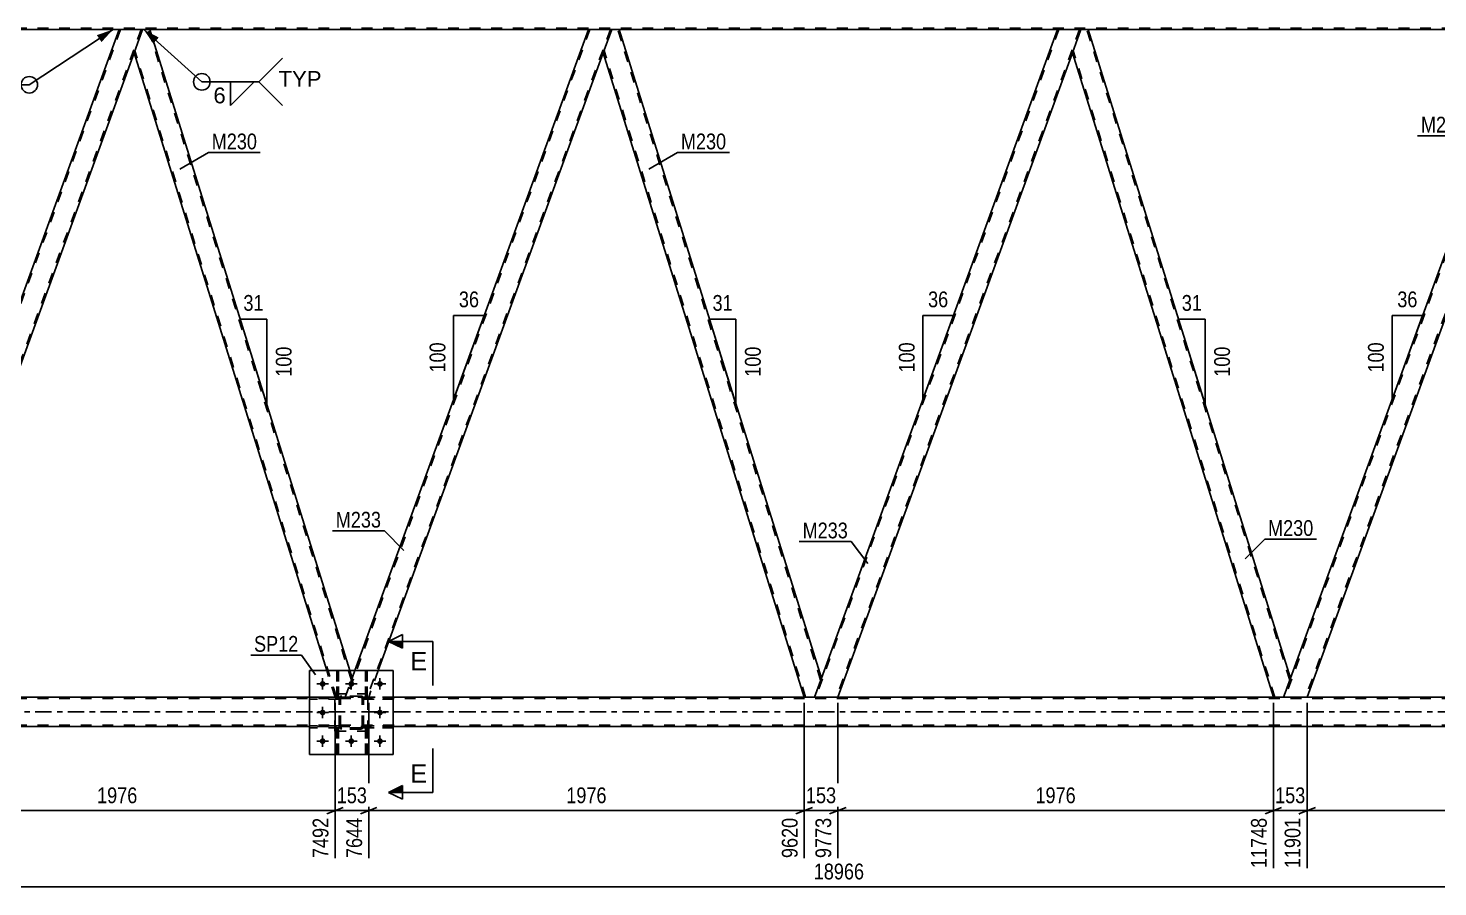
# Model space of a CAD drawing. Header units: millimetres. Extents: x 0 to 841, y 0 to 594.
# Drawn here: x 277 to 532.8, y 262 to 417.9 of the extents above; entities that cross this region are included whole.
import ezdxf

# ---------------------------------------------------------------- set-up
doc = ezdxf.new("R2010")
doc.units = ezdxf.units.MM
doc.linetypes.add('DXK_LINE_DOT2', pattern=[3.9198, 1.9599, -1.9599])
doc.linetypes.add('DXK_LINE_DOT3', pattern=[5.9187, 2.979, -0.9799, 0.9799, -0.9799])
doc.styles.add('Arial', font='arial.ttf', dxfattribs={"height": 0.2})
doc.styles.add('Arial Narrow', font='ARIALN.TTF', dxfattribs={"height": 0.2})

# ---------------------------------------------------------------- blocks, each defined once
blk = doc.blocks.new('Part-404166541-4812 - 4744')
at = {"color": 7, "linetype": 'DXK_LINE_DOT2'}
for p, q in [((338.21, 301.23), (338.21, 296.38)), ((338.53, 301.23), (338.21, 301.23)), ((338.53, 296.38), (338.53, 301.23)), ((338.21, 296.98), (338.53, 296.98)), ((338.21, 296.38), (338.53, 296.38))]:
    blk.add_line(p, q, dxfattribs=at)
blk = doc.blocks.new('Part-404166541-4815 - 4744')
at = {"color": 7, "linetype": 'DXK_LINE_DOT2'}
for p, q in [((333.33, 290.86), (333.01, 290.86)), ((333.01, 290.86), (333.01, 286.03)), ((333.01, 290.26), (333.33, 290.26)), ((333.33, 286.03), (333.33, 290.86)), ((333.01, 286.03), (333.33, 286.03))]:
    blk.add_line(p, q, dxfattribs=at)
blk = doc.blocks.new('Part-404166541-4766 - 4744')
at = {"color": 7, "linetype": 'DXK_LINE_DOT2'}
for p, q in [((731.47, 417.86), (90.68, 417.86)), ((299.11, 417.62), (293.54, 417.62)), ((384.25, 417.62), (378.67, 417.62)), ((469.38, 417.62), (463.81, 417.62))]:
    blk.add_line(p, q, dxfattribs=at)
at = {"color": 2, "linetype": 'Continuous'}
for p, q in [((293.54, 417.62), (214, 417.62)), ((378.67, 417.62), (299.11, 417.62)), ((463.81, 417.62), (384.25, 417.62)), ((548.94, 417.62), (469.38, 417.62))]:
    blk.add_line(p, q, dxfattribs=at)
blk = doc.blocks.new('Part-404166541-4838 - 4744')
at = {"color": 7, "linetype": 'DXK_LINE_DOT2'}
for p, q in [((338.53, 290.86), (338.21, 290.86)), ((338.21, 290.86), (338.21, 286.03)), ((338.21, 290.26), (338.53, 290.26)), ((338.53, 286.03), (338.53, 290.86)), ((338.21, 286.03), (338.53, 286.03))]:
    blk.add_line(p, q, dxfattribs=at)
blk = doc.blocks.new('Part-404166541-4841 - 4744')
at = {"color": 7, "linetype": 'DXK_LINE_DOT2'}
for p, q in [((343.26, 296.39), (337.86, 296.39)), ((337.86, 296.39), (337.86, 296.07)), ((337.86, 296.07), (343.26, 296.07)), ((338.46, 296.07), (338.46, 296.39)), ((343.26, 296.07), (343.26, 296.39))]:
    blk.add_line(p, q, dxfattribs=at)
blk = doc.blocks.new('Part-404166541-4898 - 4744')
at = {"color": 7, "linetype": 'DXK_LINE_DOT2'}
for p, q in [((731.47, 296.16), (71.15, 296.16)), ((598.67, 296.4), (328.06, 296.4)), ((343.26, 296.4), (328.06, 296.4)), ((731.47, 291.36), (71.15, 291.36)), ((343.26, 291.12), (328.06, 291.12))]:
    blk.add_line(p, q, dxfattribs=at)
at = {"color": 2, "linetype": 'Continuous'}
for p, q in [((328.06, 296.4), (172.99, 296.4)), ((583.47, 296.4), (343.26, 296.4)), ((328.06, 291.12), (172.99, 291.12)), ((583.47, 291.12), (343.26, 291.12))]:
    blk.add_line(p, q, dxfattribs=at)
at = {"color": 7, "linetype": 'DXK_LINE_DOT3'}
blk.add_line((71.15, 293.76), (731.47, 293.76), dxfattribs=at)
blk = doc.blocks.new('Part-404166541-4908 - 4744')
at = {"color": 2, "linetype": 'Continuous'}
for p, q in [((468.06, 417.62), (466.52, 413.37)), ((469.38, 417.62), (468.06, 417.62)), ((506.08, 299.87), (469.38, 417.62)), ((466.52, 413.37), (502.97, 296.4)), ((506.08, 299.87), (505.81, 299.13)), ((505.81, 299.13), (504.82, 296.4))]:
    blk.add_line(p, q, dxfattribs=at)
at = {"color": 7, "linetype": 'DXK_LINE_DOT2'}
for p, q in [((505.95, 299.5), (469.13, 417.62)), ((503.23, 296.4), (466.65, 413.74)), ((506.06, 299.82), (505.81, 299.13)), ((504.82, 296.4), (502.97, 296.4))]:
    blk.add_line(p, q, dxfattribs=at)
blk = doc.blocks.new('Part-404166541-4844 - 4744')
at = {"color": 7, "linetype": 'DXK_LINE_DOT2'}
for p, q in [((343.26, 291.19), (337.86, 291.19)), ((337.86, 291.19), (337.86, 290.87)), ((337.86, 290.87), (343.26, 290.87)), ((338.46, 290.87), (338.46, 291.19)), ((343.26, 290.87), (343.26, 291.19))]:
    blk.add_line(p, q, dxfattribs=at)
blk = doc.blocks.new('Part-404166541-4847 - 4744')
at = {"color": 7, "linetype": 'DXK_LINE_DOT2'}
for p, q in [((333.46, 296.39), (328.06, 296.39)), ((328.06, 296.39), (328.06, 296.07)), ((333.46, 296.07), (328.06, 296.07)), ((332.86, 296.07), (332.86, 296.39)), ((333.46, 296.07), (333.46, 296.39))]:
    blk.add_line(p, q, dxfattribs=at)
blk = doc.blocks.new('Part-404166541-4848 - 4744')
at = {"color": 7, "linetype": 'DXK_LINE_DOT2'}
for p, q in [((333.46, 291.19), (328.06, 291.19)), ((328.06, 291.19), (328.06, 290.87)), ((333.46, 290.87), (328.06, 290.87)), ((332.86, 290.87), (332.86, 291.19)), ((333.46, 290.87), (333.46, 291.19))]:
    blk.add_line(p, q, dxfattribs=at)
blk = doc.blocks.new('Part-404166541-4851 - 4744')
at = {"color": 7, "linetype": 'DXK_LINE_DOT2'}
for p, q in [((333.01, 296.38), (333.01, 301.23)), ((333.01, 301.23), (333.33, 301.23)), ((333.33, 301.23), (333.33, 296.38)), ((333.01, 296.98), (333.33, 296.98)), ((333.33, 296.38), (333.01, 296.38))]:
    blk.add_line(p, q, dxfattribs=at)
blk = doc.blocks.new('Part-404166541-4790 - 4744')
at = {"color": 7, "linetype": 'DXK_LINE_DOT2'}
for p, q in [((337.86, 296.07), (337.86, 296.39)), ((337.86, 296.39), (343.26, 296.39)), ((343.26, 296.07), (337.86, 296.07)), ((338.46, 296.07), (338.46, 296.39)), ((343.26, 296.39), (343.26, 296.07))]:
    blk.add_line(p, q, dxfattribs=at)
blk = doc.blocks.new('Part-404166541-4793 - 4744')
at = {"color": 7, "linetype": 'DXK_LINE_DOT2'}
for p, q in [((338.21, 296.38), (338.21, 301.23)), ((338.21, 301.23), (338.53, 301.23)), ((338.53, 301.23), (338.53, 296.38)), ((338.21, 296.98), (338.53, 296.98)), ((338.53, 296.38), (338.21, 296.38))]:
    blk.add_line(p, q, dxfattribs=at)
blk = doc.blocks.new('Part-404166541-4800 - 4744')
at = {"color": 7, "linetype": 'DXK_LINE_DOT2'}
for p, q in [((337.86, 290.87), (337.86, 291.19)), ((337.86, 291.19), (343.26, 291.19)), ((343.26, 290.87), (337.86, 290.87)), ((338.46, 290.87), (338.46, 291.19)), ((343.26, 291.19), (343.26, 290.87))]:
    blk.add_line(p, q, dxfattribs=at)
blk = doc.blocks.new('Part-404166541-4803 - 4744')
at = {"color": 7, "linetype": 'DXK_LINE_DOT2'}
for p, q in [((333.46, 296.39), (328.06, 296.39)), ((328.06, 296.07), (328.06, 296.39)), ((333.46, 296.07), (328.06, 296.07)), ((332.86, 296.07), (332.86, 296.39)), ((333.46, 296.39), (333.46, 296.07))]:
    blk.add_line(p, q, dxfattribs=at)
blk = doc.blocks.new('Part-404166541-4806 - 4744')
at = {"color": 7, "linetype": 'DXK_LINE_DOT2'}
for p, q in [((333.46, 291.19), (328.06, 291.19)), ((328.06, 290.87), (328.06, 291.19)), ((333.46, 290.87), (328.06, 290.87)), ((332.86, 290.87), (332.86, 291.19)), ((333.46, 291.19), (333.46, 290.87))]:
    blk.add_line(p, q, dxfattribs=at)
blk = doc.blocks.new('Part-404166541-4809 - 4744')
at = {"color": 7, "linetype": 'DXK_LINE_DOT2'}
for p, q in [((333.01, 301.23), (333.01, 296.38)), ((333.33, 301.23), (333.01, 301.23)), ((333.33, 296.38), (333.33, 301.23)), ((333.01, 296.98), (333.33, 296.98)), ((333.01, 296.38), (333.33, 296.38))]:
    blk.add_line(p, q, dxfattribs=at)
blk = doc.blocks.new('Bolt-404166541-4852 - 4744')
at = {"linetype": 'Continuous'}
for points in [[(330.98, 298.83, -1), (329.94, 298.83, -1)], [(336.18, 298.83, -1), (335.14, 298.83, -1)], [(341.38, 298.83, -1), (340.34, 298.83, -1)], [(330.98, 293.63, -1), (329.94, 293.63, -1)], [(341.38, 293.63, -1), (340.34, 293.63, -1)], [(330.98, 288.43, -1), (329.94, 288.43, -1)], [(336.18, 288.43, -1), (335.14, 288.43, -1)], [(341.38, 288.43, -1), (340.34, 288.43, -1)]]:
    blk.add_hatch(color=1, dxfattribs=at).paths.add_polyline_path(points)
at = {"color": 1, "linetype": 'Continuous'}
for p, q in [((330.46, 299.87), (330.46, 297.79)), ((335.66, 299.87), (335.66, 297.79)), ((340.86, 299.87), (340.86, 297.79)), ((331.5, 298.83), (329.42, 298.83)), ((336.7, 298.83), (334.62, 298.83)), ((341.9, 298.83), (339.82, 298.83)), ((330.46, 294.67), (330.46, 292.59)), ((340.86, 294.67), (340.86, 292.59)), ((331.5, 293.63), (329.42, 293.63)), ((341.9, 293.63), (339.82, 293.63)), ((330.46, 289.47), (330.46, 287.39)), ((335.66, 289.47), (335.66, 287.39)), ((340.86, 289.47), (340.86, 287.39)), ((331.5, 288.43), (329.42, 288.43)), ((336.7, 288.43), (334.62, 288.43)), ((341.9, 288.43), (339.82, 288.43))]:
    blk.add_line(p, q, dxfattribs=at)
blk = doc.blocks.new('Part-404166541-4974 - 4744')
at = {"color": 7, "linetype": 'DXK_LINE_DOT2'}
for p, q in [((338.21, 286.03), (338.21, 290.86)), ((338.21, 290.86), (338.53, 290.86)), ((338.21, 290.26), (338.53, 290.26)), ((338.53, 290.86), (338.53, 286.03)), ((338.53, 286.03), (338.21, 286.03))]:
    blk.add_line(p, q, dxfattribs=at)
blk = doc.blocks.new('Bolt-404166541-4853 - 4744')
at = {"color": 1, "linetype": 'Continuous'}
for p, q in [((330.46, 299.87), (330.46, 299.17)), ((335.66, 299.87), (335.66, 299.17)), ((340.86, 299.87), (340.86, 299.17)), ((329.42, 298.83), (330.11, 298.83)), ((330.46, 297.79), (330.46, 298.48)), ((331.5, 298.83), (330.8, 298.83)), ((334.62, 298.83), (335.31, 298.83)), ((335.66, 297.79), (335.66, 298.48)), ((336.7, 298.83), (336, 298.83)), ((339.82, 298.83), (340.51, 298.83)), ((340.86, 297.79), (340.86, 298.48)), ((341.9, 298.83), (341.2, 298.83)), ((330.46, 294.67), (330.46, 293.97)), ((340.86, 294.67), (340.86, 293.97)), ((329.42, 293.63), (330.11, 293.63)), ((330.46, 292.59), (330.46, 293.28)), ((331.5, 293.63), (330.8, 293.63)), ((339.82, 293.63), (340.51, 293.63)), ((340.86, 292.59), (340.86, 293.28)), ((341.9, 293.63), (341.2, 293.63)), ((330.46, 289.47), (330.46, 288.77)), ((335.66, 289.47), (335.66, 288.77)), ((340.86, 289.47), (340.86, 288.77)), ((329.42, 288.43), (330.11, 288.43)), ((330.46, 287.39), (330.46, 288.08)), ((331.5, 288.43), (330.8, 288.43)), ((334.62, 288.43), (335.31, 288.43)), ((335.66, 287.39), (335.66, 288.08)), ((336.7, 288.43), (336, 288.43)), ((339.82, 288.43), (340.51, 288.43)), ((340.86, 287.39), (340.86, 288.08)), ((341.9, 288.43), (341.2, 288.43))]:
    blk.add_line(p, q, dxfattribs=at)
blk = doc.blocks.new('Part-404166541-4903 - 4744')
at = {"color": 7, "linetype": 'DXK_LINE_DOT2'}
for p, q in [((464.06, 417.62), (419.94, 296.4)), ((467.81, 417.62), (423.69, 296.4)), ((468.06, 417.62), (466.52, 413.37)), ((420.95, 299.87), (419.69, 296.4)), ((423.94, 296.4), (419.69, 296.4))]:
    blk.add_line(p, q, dxfattribs=at)
at = {"color": 2, "linetype": 'Continuous'}
for p, q in [((463.81, 417.62), (420.95, 299.87)), ((463.81, 417.62), (468.06, 417.62)), ((466.52, 413.37), (423.94, 296.4))]:
    blk.add_line(p, q, dxfattribs=at)
blk = doc.blocks.new('Part-404166541-4920 - 4744')
at = {"color": 2, "linetype": 'Continuous'}
for p, q in [((343.26, 301.23), (328.06, 301.23)), ((328.06, 301.23), (328.06, 286.03)), ((343.26, 301.23), (343.26, 286.03)), ((343.26, 286.03), (328.06, 286.03))]:
    blk.add_line(p, q, dxfattribs=at)
blk = doc.blocks.new('Part-404166541-4921 - 4744')
at = {"color": 7, "linetype": 'DXK_LINE_DOT2'}
for p, q in [((328.06, 301.23), (343.26, 301.23)), ((328.06, 301.23), (328.06, 286.03)), ((343.26, 301.23), (343.26, 286.03)), ((328.06, 286.03), (343.26, 286.03))]:
    blk.add_line(p, q, dxfattribs=at)
blk = doc.blocks.new('Part-404166541-4922 - 4744')
at = {"color": 7, "linetype": 'DXK_LINE_DOT2'}
for p, q in [((333.46, 296.15), (333.49, 296.33)), ((333.49, 296.33), (333.46, 296.15)), ((333.46, 291.11), (333.46, 296.15)), ((333.7, 296.15), (333.71, 296.24)), ((333.7, 291.11), (333.7, 296.15)), ((333.71, 296.24), (333.77, 296.32)), ((333.75, 296.59), (333.94, 296.63)), ((333.94, 296.63), (333.75, 296.59)), ((333.77, 296.32), (333.84, 296.37)), ((333.84, 296.37), (333.94, 296.39)), ((337.38, 296.63), (333.94, 296.63)), ((333.94, 296.39), (337.38, 296.39)), ((337.38, 296.63), (337.56, 296.59)), ((337.56, 296.59), (337.38, 296.63)), ((337.38, 296.39), (337.47, 296.37)), ((337.47, 296.37), (337.55, 296.32)), ((337.55, 296.32), (337.6, 296.24)), ((337.6, 296.24), (337.62, 296.15)), ((337.62, 291.11), (337.62, 296.15)), ((337.82, 296.33), (337.86, 296.15)), ((337.86, 296.15), (337.82, 296.33)), ((337.86, 291.11), (337.86, 296.15)), ((333.49, 290.92), (333.46, 291.11)), ((333.46, 291.11), (333.49, 290.92)), ((333.71, 291.01), (333.7, 291.11)), ((333.77, 290.94), (333.71, 291.01)), ((333.94, 290.63), (333.75, 290.66)), ((333.75, 290.66), (333.94, 290.63)), ((333.84, 290.88), (333.77, 290.94)), ((333.94, 290.87), (333.84, 290.88)), ((337.38, 290.87), (333.94, 290.87)), ((337.38, 290.63), (333.94, 290.63)), ((337.47, 290.88), (337.38, 290.87)), ((337.56, 290.66), (337.38, 290.63)), ((337.38, 290.63), (337.56, 290.66)), ((337.55, 290.94), (337.47, 290.88)), ((337.6, 291.01), (337.55, 290.94)), ((337.62, 291.11), (337.6, 291.01)), ((337.86, 291.11), (337.82, 290.92)), ((337.82, 290.92), (337.86, 291.11))]:
    blk.add_line(p, q, dxfattribs=at)
at = {"color": 7, "linetype": 'DXK_LINE_DOT3'}
blk.add_line((335.66, 293.63), (335.66, 293.63), dxfattribs=at)
at = {"color": 7, "linetype": 'DXK_LINE_DOT2'}
for centre, start, end in [((333.94, 296.15), 112.5, 157.5), ((333.94, 296.15), 112.5, 157.5), ((337.38, 296.15), 22.5, 67.5), ((337.38, 296.15), 22.5, 67.5), ((333.94, 291.11), 202.5, 247.5), ((333.94, 291.11), 202.5, 247.5), ((337.38, 291.11), 292.5, 337.5), ((337.38, 291.11), 292.5, 337.5)]:
    blk.add_arc(centre, 0.48, start, end, dxfattribs=at)
blk = doc.blocks.new('Part-404166541-4923 - 4744')
at = {"color": 7, "linetype": 'DXK_LINE_DOT2'}
for p, q in [((338.66, 297.03), (332.66, 297.03)), ((332.66, 290.23), (332.66, 297.03)), ((338.66, 290.23), (338.66, 297.03)), ((338.66, 290.23), (332.66, 290.23))]:
    blk.add_line(p, q, dxfattribs=at)
blk = doc.blocks.new('Part-404166541-4924 - 4744')
at = {"color": 7, "linetype": 'DXK_LINE_DOT2'}
for p, q in [((338.66, 297.03), (332.66, 297.03)), ((332.66, 290.23), (332.66, 297.03)), ((338.66, 290.23), (338.66, 297.03)), ((338.66, 290.23), (332.66, 290.23))]:
    blk.add_line(p, q, dxfattribs=at)
blk = doc.blocks.new('Part-404166541-4958 - 4744')
at = {"color": 7, "linetype": 'DXK_LINE_DOT2'}
for p, q in [((333.46, 296.15), (333.49, 296.33)), ((333.49, 296.33), (333.46, 296.15)), ((333.46, 291.11), (333.46, 296.15)), ((333.7, 296.15), (333.71, 296.24)), ((333.7, 291.11), (333.7, 296.15)), ((333.71, 296.24), (333.77, 296.32)), ((333.75, 296.59), (333.94, 296.63)), ((333.94, 296.63), (333.75, 296.59)), ((333.77, 296.32), (333.84, 296.37)), ((333.84, 296.37), (333.94, 296.39)), ((337.38, 296.63), (333.94, 296.63)), ((333.94, 296.39), (337.38, 296.39)), ((337.38, 296.63), (337.56, 296.59)), ((337.56, 296.59), (337.38, 296.63)), ((337.38, 296.39), (337.47, 296.37)), ((337.47, 296.37), (337.55, 296.32)), ((337.55, 296.32), (337.6, 296.24)), ((337.6, 296.24), (337.62, 296.15)), ((337.62, 291.11), (337.62, 296.15)), ((337.82, 296.33), (337.86, 296.15)), ((337.86, 296.15), (337.82, 296.33)), ((337.86, 291.11), (337.86, 296.15)), ((333.49, 290.92), (333.46, 291.11)), ((333.46, 291.11), (333.49, 290.92)), ((333.71, 291.01), (333.7, 291.11)), ((333.77, 290.94), (333.71, 291.01)), ((333.94, 290.63), (333.75, 290.66)), ((333.75, 290.66), (333.94, 290.63)), ((333.84, 290.88), (333.77, 290.94)), ((333.94, 290.87), (333.84, 290.88)), ((337.38, 290.87), (333.94, 290.87)), ((337.38, 290.63), (333.94, 290.63)), ((337.47, 290.88), (337.38, 290.87)), ((337.56, 290.66), (337.38, 290.63)), ((337.38, 290.63), (337.56, 290.66)), ((337.55, 290.94), (337.47, 290.88)), ((337.6, 291.01), (337.55, 290.94)), ((337.62, 291.11), (337.6, 291.01)), ((337.86, 291.11), (337.82, 290.92)), ((337.82, 290.92), (337.86, 291.11))]:
    blk.add_line(p, q, dxfattribs=at)
at = {"color": 7, "linetype": 'DXK_LINE_DOT3'}
blk.add_line((335.66, 293.63), (335.66, 293.63), dxfattribs=at)
at = {"color": 7, "linetype": 'DXK_LINE_DOT2'}
for centre, start, end in [((333.94, 296.15), 112.5, 157.5), ((333.94, 296.15), 112.5, 157.5), ((337.38, 296.15), 22.5, 67.5), ((337.38, 296.15), 22.5, 67.5), ((333.94, 291.11), 202.5, 247.5), ((333.94, 291.11), 202.5, 247.5), ((337.38, 291.11), 292.5, 337.5), ((337.38, 291.11), 292.5, 337.5)]:
    blk.add_arc(centre, 0.48, start, end, dxfattribs=at)
blk = doc.blocks.new('Part-404166541-4984 - 4744')
at = {"color": 7, "linetype": 'DXK_LINE_DOT2'}
for p, q in [((549.2, 417.62), (505.08, 296.4)), ((552.94, 417.62), (508.82, 296.4)), ((553.2, 417.62), (551.65, 413.37)), ((506.08, 299.87), (504.82, 296.4)), ((509.08, 296.4), (504.82, 296.4))]:
    blk.add_line(p, q, dxfattribs=at)
at = {"color": 2, "linetype": 'Continuous'}
for p, q in [((548.94, 417.62), (506.08, 299.87)), ((548.94, 417.62), (553.2, 417.62)), ((551.65, 413.37), (509.08, 296.4))]:
    blk.add_line(p, q, dxfattribs=at)
blk = doc.blocks.new('Part-404166541-4989 - 4744')
at = {"color": 2, "linetype": 'Continuous'}
for p, q in [((382.93, 417.62), (381.38, 413.37)), ((382.93, 417.62), (384.25, 417.62)), ((420.95, 299.87), (384.25, 417.62)), ((381.38, 413.37), (417.84, 296.4)), ((419.69, 296.4), (420.95, 299.87))]:
    blk.add_line(p, q, dxfattribs=at)
at = {"color": 7, "linetype": 'DXK_LINE_DOT2'}
for p, q in [((420.81, 299.5), (384, 417.62)), ((418.09, 296.4), (381.52, 413.74)), ((419.69, 296.4), (417.84, 296.4))]:
    blk.add_line(p, q, dxfattribs=at)
blk = doc.blocks.new('Part-404166541-4994 - 4744')
at = {"color": 7, "linetype": 'DXK_LINE_DOT2'}
for p, q in [((378.93, 417.62), (334.81, 296.4)), ((382.67, 417.62), (338.55, 296.4)), ((382.93, 417.62), (381.38, 413.37)), ((336.31, 301.23), (334.55, 296.4)), ((340.56, 301.23), (338.81, 296.4)), ((338.81, 296.4), (334.55, 296.4))]:
    blk.add_line(p, q, dxfattribs=at)
at = {"color": 2, "linetype": 'Continuous'}
for p, q in [((378.67, 417.62), (336.31, 301.23)), ((378.67, 417.62), (382.93, 417.62)), ((381.38, 413.37), (340.56, 301.23))]:
    blk.add_line(p, q, dxfattribs=at)
blk = doc.blocks.new('Part-404166541-4999 - 4744')
at = {"color": 2, "linetype": 'Continuous'}
for p, q in [((297.79, 417.62), (296.25, 413.37)), ((299.11, 417.62), (297.79, 417.62)), ((335.39, 301.23), (299.11, 417.62)), ((331.2, 301.23), (296.25, 413.37))]:
    blk.add_line(p, q, dxfattribs=at)
at = {"color": 7, "linetype": 'DXK_LINE_DOT2'}
for p, q in [((335.68, 299.5), (298.86, 417.62)), ((332.96, 296.4), (296.38, 413.74)), ((332.71, 296.4), (331.2, 301.23)), ((334.55, 296.4), (335.81, 299.87)), ((335.81, 299.87), (335.39, 301.23)), ((332.71, 296.4), (334.55, 296.4))]:
    blk.add_line(p, q, dxfattribs=at)
blk = doc.blocks.new('Part-404166541-5004 - 4744')
at = {"color": 7, "linetype": 'DXK_LINE_DOT2'}
for p, q in [((293.79, 417.62), (249.67, 296.4)), ((297.54, 417.62), (253.42, 296.4)), ((297.79, 417.62), (296.25, 413.37)), ((250.68, 299.87), (249.42, 296.4)), ((253.67, 296.4), (249.42, 296.4))]:
    blk.add_line(p, q, dxfattribs=at)
at = {"color": 2, "linetype": 'Continuous'}
for p, q in [((293.54, 417.62), (250.68, 299.87)), ((293.54, 417.62), (297.79, 417.62)), ((296.25, 413.37), (253.67, 296.4))]:
    blk.add_line(p, q, dxfattribs=at)
blk = doc.blocks.new('Part-404166541-5034 - 4744')
at = {"color": 7, "linetype": 'DXK_LINE_DOT2'}
for p, q in [((333.01, 286.03), (333.01, 290.86)), ((333.01, 290.86), (333.33, 290.86)), ((333.01, 290.26), (333.33, 290.26)), ((333.33, 290.86), (333.33, 286.03)), ((333.33, 286.03), (333.01, 286.03))]:
    blk.add_line(p, q, dxfattribs=at)
blk = doc.blocks.new('AngleDimension-404166541-50529 - 4744')
at = {"color": 7, "linetype": 'Continuous'}
for p, q in [((315.75, 364.24), (315.5, 365.06)), ((320.32, 365.06), (315.5, 365.06)), ((320.32, 349.59), (315.5, 365.06)), ((320.32, 349.59), (320.32, 365.06))]:
    blk.add_line(p, q, dxfattribs=at)
at = {"color": 0}
for points in [[(320.33, 365.96), (320.33, 370.16), (315.48, 370.16), (315.48, 365.96)], [(325.42, 360.67), (321.22, 360.67), (321.22, 353.98), (325.42, 353.98)]]:
    blk.add_wipeout(points, dxfattribs=at)
at = {"color": 3, "style": 'Arial Narrow'}
blk.add_text('31', height=2.863, dxfattribs=at).set_placement((316.08, 366.56))
blk.add_text('100', height=2.863, rotation=90.0002, dxfattribs=at).set_placement((324.82, 354.58))
blk = doc.blocks.new('StraightDimension-404166541-50729 - 4744')
at = {"color": 7, "linetype": 'Continuous'}
for p, q in [((502.97, 295.4), (502.97, 265.38)), ((509.08, 295.4), (509.08, 265.38)), ((501.47, 275.22), (504.47, 276.42)), ((510.58, 276.42), (507.58, 275.22)), ((502.97, 275.82), (509.08, 275.82))]:
    blk.add_line(p, q, dxfattribs=at)
at = {"color": 0}
blk.add_wipeout([(509.37, 276.57), (509.37, 280.77), (502.68, 280.77), (502.68, 276.57)], dxfattribs=at)
at = {"color": 0, "linetype": 'Continuous'}
blk.add_wipeout([(508.48, 275.12), (504.28, 275.12), (504.28, 264.78), (508.48, 264.78)], dxfattribs=at)
at = {"color": 3, "style": 'Arial Narrow'}
blk.add_text('153', height=2.863, dxfattribs=at).set_placement((503.28, 277.17))
at = {"color": 3, "linetype": 'Continuous', "style": 'Arial Narrow'}
blk.add_text('11901', height=2.863, rotation=90.0002, dxfattribs=at).set_placement((507.88, 265.38))
blk = doc.blocks.new('AngleDimension-404166541-50587 - 4744')
at = {"color": 7, "linetype": 'Continuous'}
for p, q in [((439.37, 365.7), (444.91, 365.7)), ((439.37, 350.48), (444.91, 365.7)), ((439.37, 350.48), (439.37, 365.7)), ((439.67, 351.31), (439.37, 350.48))]:
    blk.add_line(p, q, dxfattribs=at)
at = {"color": 0}
for points in [[(444.57, 366.6), (444.57, 370.8), (439.71, 370.8), (439.71, 366.6)], [(438.47, 361.44), (434.27, 361.44), (434.27, 354.75), (438.47, 354.75)]]:
    blk.add_wipeout(points, dxfattribs=at)
at = {"color": 3, "style": 'Arial Narrow'}
blk.add_text('36', height=2.863, dxfattribs=at).set_placement((440.31, 367.2))
blk.add_text('100', height=2.863, rotation=90.0002, dxfattribs=at).set_placement((437.87, 355.35))
blk = doc.blocks.new('StraightDimension-404166541-6104 - 4744')
at = {"color": 7, "linetype": 'Continuous'}
blk.add_line((61.89, 261.99), (786.4, 261.99), dxfattribs=at)
at = {"color": 0}
blk.add_wipeout([(429.31, 262.74), (429.31, 266.94), (418.97, 266.94), (418.97, 262.74)], dxfattribs=at)
at = {"color": 3, "style": 'Arial Narrow'}
blk.add_text('18966', height=2.863, dxfattribs=at).set_placement((419.57, 263.34))
blk = doc.blocks.new('AngleDimension-404166541-50557 - 4744')
at = {"color": 7, "linetype": 'Continuous'}
for p, q in [((400.89, 364.24), (400.63, 365.06)), ((405.45, 365.06), (400.63, 365.06)), ((405.45, 349.59), (400.63, 365.06)), ((405.45, 349.59), (405.45, 365.06))]:
    blk.add_line(p, q, dxfattribs=at)
at = {"color": 0}
for points in [[(405.47, 365.96), (405.47, 370.16), (400.61, 370.16), (400.61, 365.96)], [(410.55, 360.67), (406.35, 360.67), (406.35, 353.98), (410.55, 353.98)]]:
    blk.add_wipeout(points, dxfattribs=at)
at = {"color": 3, "style": 'Arial Narrow'}
blk.add_text('31', height=2.863, dxfattribs=at).set_placement((401.21, 366.56))
blk.add_text('100', height=2.863, rotation=90.0002, dxfattribs=at).set_placement((409.95, 354.58))
blk = doc.blocks.new('AngleDimension-404166541-50559 - 4744')
at = {"color": 7, "linetype": 'Continuous'}
for p, q in [((354.23, 365.7), (359.78, 365.7)), ((354.23, 350.48), (359.78, 365.7)), ((354.23, 350.48), (354.23, 365.7)), ((354.53, 351.31), (354.23, 350.48))]:
    blk.add_line(p, q, dxfattribs=at)
at = {"color": 0}
for points in [[(359.43, 366.6), (359.43, 370.8), (354.58, 370.8), (354.58, 366.6)], [(353.33, 361.44), (349.13, 361.44), (349.13, 354.75), (353.33, 354.75)]]:
    blk.add_wipeout(points, dxfattribs=at)
at = {"color": 3, "style": 'Arial Narrow'}
blk.add_text('36', height=2.863, dxfattribs=at).set_placement((355.18, 367.2))
blk.add_text('100', height=2.863, rotation=90.0002, dxfattribs=at).set_placement((352.73, 355.35))
blk = doc.blocks.new('AngleDimension-404166541-50585 - 4744')
at = {"color": 7, "linetype": 'Continuous'}
for p, q in [((486.02, 364.24), (485.76, 365.06)), ((490.59, 365.06), (485.76, 365.06)), ((490.59, 349.59), (485.76, 365.06)), ((490.59, 349.59), (490.59, 365.06))]:
    blk.add_line(p, q, dxfattribs=at)
at = {"color": 0}
for points in [[(490.6, 365.96), (490.6, 370.16), (485.75, 370.16), (485.75, 365.96)], [(495.69, 360.67), (491.49, 360.67), (491.49, 353.98), (495.69, 353.98)]]:
    blk.add_wipeout(points, dxfattribs=at)
at = {"color": 3, "style": 'Arial Narrow'}
blk.add_text('31', height=2.863, dxfattribs=at).set_placement((486.35, 366.56))
blk.add_text('100', height=2.863, rotation=90.0002, dxfattribs=at).set_placement((495.09, 354.58))
blk = doc.blocks.new('AngleDimension-404166541-50615 - 4744')
at = {"color": 7, "linetype": 'Continuous'}
for p, q in [((524.5, 365.7), (530.04, 365.7)), ((524.5, 350.48), (530.04, 365.7)), ((524.5, 350.48), (524.5, 365.7)), ((524.8, 351.31), (524.5, 350.48))]:
    blk.add_line(p, q, dxfattribs=at)
at = {"color": 0}
for points in [[(529.7, 366.6), (529.7, 370.8), (524.85, 370.8), (524.85, 366.6)], [(523.6, 361.44), (519.4, 361.44), (519.4, 354.75), (523.6, 354.75)]]:
    blk.add_wipeout(points, dxfattribs=at)
at = {"color": 3, "style": 'Arial Narrow'}
blk.add_text('36', height=2.863, dxfattribs=at).set_placement((525.45, 367.2))
blk.add_text('100', height=2.863, rotation=90.0002, dxfattribs=at).set_placement((523, 355.35))
blk = doc.blocks.new('StraightDimension-404166541-50728 - 4744')
at = {"color": 7, "linetype": 'Continuous'}
for p, q in [((509.08, 295.4), (509.08, 265.38)), ((588.11, 295.4), (588.11, 265.38)), ((510.58, 276.42), (507.58, 275.22)), ((586.61, 275.22), (589.61, 276.42)), ((509.08, 275.82), (588.11, 275.82))]:
    blk.add_line(p, q, dxfattribs=at)
at = {"color": 0}
blk.add_wipeout([(552.85, 276.57), (552.85, 280.77), (544.34, 280.77), (544.34, 276.57)], dxfattribs=at)
at = {"color": 0, "linetype": 'Continuous'}
blk.add_wipeout([(587.51, 275.12), (583.31, 275.12), (583.31, 264.78), (587.51, 264.78)], dxfattribs=at)
at = {"color": 3, "style": 'Arial Narrow'}
blk.add_text('1976', height=2.863, dxfattribs=at).set_placement((544.94, 277.17))
at = {"color": 3, "linetype": 'Continuous', "style": 'Arial Narrow'}
blk.add_text('13877', height=2.863, rotation=90.0002, dxfattribs=at).set_placement((586.91, 265.38))
blk = doc.blocks.new('StraightDimension-404166541-50730 - 4744')
at = {"color": 7, "linetype": 'Continuous'}
for p, q in [((423.94, 295.4), (423.94, 267.21)), ((502.97, 295.4), (502.97, 265.38)), ((425.44, 276.42), (422.44, 275.22)), ((501.47, 275.22), (504.47, 276.42)), ((423.94, 275.82), (502.97, 275.82))]:
    blk.add_line(p, q, dxfattribs=at)
at = {"color": 0}
blk.add_wipeout([(467.71, 276.57), (467.71, 280.77), (459.2, 280.77), (459.2, 276.57)], dxfattribs=at)
at = {"color": 0, "linetype": 'Continuous'}
blk.add_wipeout([(502.37, 275.12), (498.17, 275.12), (498.17, 264.78), (502.37, 264.78)], dxfattribs=at)
at = {"color": 3, "style": 'Arial Narrow'}
blk.add_text('1976', height=2.863, dxfattribs=at).set_placement((459.8, 277.17))
at = {"color": 3, "linetype": 'Continuous', "style": 'Arial Narrow'}
blk.add_text('11748', height=2.863, rotation=90.0002, dxfattribs=at).set_placement((501.77, 265.38))
blk = doc.blocks.new('StraightDimension-404166541-50731 - 4744')
at = {"color": 7, "linetype": 'Continuous'}
for p, q in [((417.84, 295.4), (417.84, 267.21)), ((423.94, 295.4), (423.94, 267.21)), ((416.34, 275.22), (419.34, 276.42)), ((425.44, 276.42), (422.44, 275.22)), ((417.84, 275.82), (423.94, 275.82))]:
    blk.add_line(p, q, dxfattribs=at)
at = {"color": 0}
blk.add_wipeout([(424.23, 276.57), (424.23, 280.77), (417.55, 280.77), (417.55, 276.57)], dxfattribs=at)
at = {"color": 0, "linetype": 'Continuous'}
blk.add_wipeout([(423.34, 275.12), (419.14, 275.12), (419.14, 266.61), (423.34, 266.61)], dxfattribs=at)
at = {"color": 3, "style": 'Arial Narrow'}
blk.add_text('153', height=2.863, dxfattribs=at).set_placement((418.15, 277.17))
at = {"color": 3, "linetype": 'Continuous', "style": 'Arial Narrow'}
blk.add_text('9773', height=2.863, rotation=90.0002, dxfattribs=at).set_placement((422.74, 267.21))
blk = doc.blocks.new('StraightDimension-404166541-50732 - 4744')
at = {"color": 7, "linetype": 'Continuous'}
for p, q in [((338.81, 295.4), (338.81, 267.21)), ((417.84, 295.4), (417.84, 267.21)), ((340.31, 276.42), (337.31, 275.22)), ((416.34, 275.22), (419.34, 276.42)), ((338.81, 275.82), (417.84, 275.82))]:
    blk.add_line(p, q, dxfattribs=at)
at = {"color": 0}
blk.add_wipeout([(382.58, 276.57), (382.58, 280.77), (374.07, 280.77), (374.07, 276.57)], dxfattribs=at)
at = {"color": 0, "linetype": 'Continuous'}
blk.add_wipeout([(417.24, 275.12), (413.04, 275.12), (413.04, 266.61), (417.24, 266.61)], dxfattribs=at)
at = {"color": 3, "style": 'Arial Narrow'}
blk.add_text('1976', height=2.863, dxfattribs=at).set_placement((374.67, 277.17))
at = {"color": 3, "linetype": 'Continuous', "style": 'Arial Narrow'}
blk.add_text('9620', height=2.863, rotation=90.0002, dxfattribs=at).set_placement((416.64, 267.21))
blk = doc.blocks.new('StraightDimension-404166541-50733 - 4744')
at = {"color": 7, "linetype": 'Continuous'}
for p, q in [((332.71, 295.4), (332.71, 267.21)), ((338.81, 295.4), (338.81, 267.21)), ((331.21, 275.22), (334.21, 276.42)), ((340.31, 276.42), (337.31, 275.22)), ((332.71, 275.82), (338.81, 275.82))]:
    blk.add_line(p, q, dxfattribs=at)
at = {"color": 0}
blk.add_wipeout([(339.1, 276.57), (339.1, 280.77), (332.42, 280.77), (332.42, 276.57)], dxfattribs=at)
at = {"color": 0, "linetype": 'Continuous'}
blk.add_wipeout([(338.21, 275.12), (334.01, 275.12), (334.01, 266.61), (338.21, 266.61)], dxfattribs=at)
at = {"color": 3, "style": 'Arial Narrow'}
blk.add_text('153', height=2.863, dxfattribs=at).set_placement((333.02, 277.17))
at = {"color": 3, "linetype": 'Continuous', "style": 'Arial Narrow'}
blk.add_text('7644', height=2.863, rotation=90.0002, dxfattribs=at).set_placement((337.61, 267.21))
blk = doc.blocks.new('StraightDimension-404166541-50734 - 4744')
at = {"color": 7, "linetype": 'Continuous'}
for p, q in [((253.67, 295.4), (253.67, 267.21)), ((332.71, 295.4), (332.71, 267.21)), ((255.17, 276.42), (252.17, 275.22)), ((331.21, 275.22), (334.21, 276.42)), ((253.67, 275.82), (332.71, 275.82))]:
    blk.add_line(p, q, dxfattribs=at)
at = {"color": 0}
blk.add_wipeout([(297.45, 276.57), (297.45, 280.77), (288.93, 280.77), (288.93, 276.57)], dxfattribs=at)
at = {"color": 0, "linetype": 'Continuous'}
blk.add_wipeout([(332.11, 275.12), (327.91, 275.12), (327.91, 266.61), (332.11, 266.61)], dxfattribs=at)
at = {"color": 3, "style": 'Arial Narrow'}
blk.add_text('1976', height=2.863, dxfattribs=at).set_placement((289.53, 277.17))
at = {"color": 3, "linetype": 'Continuous', "style": 'Arial Narrow'}
blk.add_text('7492', height=2.863, rotation=90.0002, dxfattribs=at).set_placement((331.51, 267.21))
blk = doc.blocks.new('Mark-404166541-4916 - 4744')
at = {"color": 0}
blk.add_wipeout([(326.05, 304.66), (326.05, 307.66), (318.01, 307.66), (318.01, 304.66)], dxfattribs=at)
blk.add_wipeout([(326.05, 304.66), (326.05, 307.66), (318.01, 307.66), (318.01, 304.66)], dxfattribs=at)
at = {"color": 30, "linetype": 'Continuous'}
for p in [(317.41, 304.06), (329.18, 300.48)]:
    blk.add_line(p, (326.65, 304.06), dxfattribs=at)
at = {"color": 3, "style": 'Arial Narrow'}
blk.add_text('SP12', height=2.863, dxfattribs=at).set_placement((318.01, 304.66))
blk = doc.blocks.new('SectionMark-404166541-6116 - 4744')
at = {"linetype": 'Continuous'}
for points in [[(344.93, 306.55), (344.93, 305.3), (342.43, 306.55)], [(344.93, 280.38), (344.93, 279.13), (342.43, 279.13)]]:
    blk.add_hatch(color=6, dxfattribs=at).paths.add_polyline_path(points)
at = {"color": 6, "linetype": 'Continuous'}
for p, q in [((342.43, 306.55), (344.93, 307.8)), ((344.93, 305.3), (344.93, 307.8)), ((350.43, 306.55), (342.43, 306.55)), ((342.43, 306.55), (344.93, 305.3)), ((342.43, 279.13), (344.93, 280.38)), ((350.43, 279.13), (342.43, 279.13)), ((344.93, 277.88), (342.43, 279.13)), ((344.93, 280.38), (344.93, 277.88))]:
    blk.add_line(p, q, dxfattribs=at)
at = {"color": 0, "linetype": 'Continuous'}
for points in [[(349.43, 301.3), (349.43, 304.8), (346.32, 304.8), (346.32, 301.3)], [(349.43, 280.88), (349.43, 284.38), (346.32, 284.38), (346.32, 280.88)]]:
    blk.add_wipeout(points, dxfattribs=at)
at = {"color": 6, "linetype": 'Continuous'}
for p, q in [((350.43, 306.55), (350.43, 298.55)), ((350.43, 279.13), (350.43, 287.13))]:
    blk.add_line(p, q, dxfattribs=at)
at = {"color": 3, "linetype": 'Continuous', "style": 'Arial'}
for p in [(346.32, 301.3), (346.32, 280.88)]:
    blk.add_text('E', height=3.34, dxfattribs=at).set_placement(p)
blk = doc.blocks.new('WeldMark-404166541-37868 - 4744')
at = {"linetype": 'Continuous'}
blk.add_hatch(color=30, dxfattribs=at).paths.add_polyline_path([(289.5, 416.6), (292.42, 417.62), (290.33, 415.34)])
at = {"color": 30, "linetype": 'Continuous'}
blk.add_line((292.42, 417.62), (277.23, 407.59), dxfattribs=at)
at = {"color": 3, "linetype": 'Continuous'}
for q in [(260.52, 411.88), (260.52, 403.3)]:
    blk.add_line((264.81, 407.59), q, dxfattribs=at)
for start, end in [(90, 270), (270, 90)]:
    blk.add_arc((277.23, 407.59), 1.5, start, end, dxfattribs=at)
at = {"color": 0}
blk.add_wipeout([(269.33, 403.49), (269.33, 406.89), (266.71, 406.89), (266.71, 403.49)], dxfattribs=at)
at = {"color": 30, "linetype": 'Continuous'}
blk.add_line((264.81, 407.59), (277.23, 407.59), dxfattribs=at)
at = {"color": 3, "linetype": 'Continuous'}
for p, q in [((269.99, 407.59), (274.27, 407.59)), ((274.27, 407.59), (269.99, 403.3)), ((269.99, 403.3), (269.99, 407.59))]:
    blk.add_line(p, q, dxfattribs=at)
at = {"color": 3, "style": 'Arial'}
blk.add_text('6', height=2.87, dxfattribs=at).set_placement((266.91, 403.69))
at = {"color": 0, "linetype": 'Continuous'}
blk.add_wipeout([(260.91, 406.69), (260.91, 409.69), (253.13, 409.69), (253.13, 406.69)], dxfattribs=at)
blk.add_wipeout([(260.91, 406.69), (260.91, 409.69), (253.13, 409.69), (253.13, 406.69)], dxfattribs=at)
at = {"color": 3, "linetype": 'Continuous', "style": 'Arial'}
blk.add_text('TYP', height=2.865, dxfattribs=at).set_placement((253.13, 406.69))
blk = doc.blocks.new('WeldMark-404166541-37881 - 4744')
at = {"linetype": 'Continuous'}
blk.add_hatch(color=30, dxfattribs=at).paths.add_polyline_path([(299.72, 415.06), (297.99, 417.62), (300.72, 416.17)])
at = {"color": 30, "linetype": 'Continuous'}
blk.add_line((297.99, 417.62), (308.54, 408.12), dxfattribs=at)
at = {"color": 3, "linetype": 'Continuous'}
for q in [(323.15, 412.41), (323.15, 403.83)]:
    blk.add_line((318.87, 408.12), q, dxfattribs=at)
blk.add_arc((308.54, 408.12), 1.5, 90, 270, dxfattribs=at)
at = {"color": 0}
blk.add_wipeout([(313.07, 404.02), (313.07, 407.42), (310.44, 407.42), (310.44, 404.02)], dxfattribs=at)
at = {"color": 30, "linetype": 'Continuous'}
blk.add_line((308.54, 408.12), (318.87, 408.12), dxfattribs=at)
at = {"color": 3, "linetype": 'Continuous'}
for p, q in [((313.72, 408.12), (318.01, 408.12)), ((318.01, 408.12), (313.72, 403.83)), ((313.72, 403.83), (313.72, 408.12))]:
    blk.add_line(p, q, dxfattribs=at)
blk.add_arc((308.54, 408.12), 1.5, 270, 90, dxfattribs=at)
at = {"color": 3, "style": 'Arial'}
blk.add_text('6', height=2.87, dxfattribs=at).set_placement((310.64, 404.22))
at = {"color": 0, "linetype": 'Continuous'}
blk.add_wipeout([(330.24, 407.22), (330.24, 410.22), (322.47, 410.22), (322.47, 407.22)], dxfattribs=at)
blk.add_wipeout([(330.24, 407.22), (330.24, 410.22), (322.47, 410.22), (322.47, 407.22)], dxfattribs=at)
at = {"color": 3, "linetype": 'Continuous', "style": 'Arial'}
blk.add_text('TYP', height=2.865, dxfattribs=at).set_placement((322.47, 407.22))
blk = doc.blocks.new('Mark-404166541-50413 - 4744')
at = {"color": 0}
blk.add_wipeout([(425.76, 325.25), (425.76, 328.25), (417.54, 328.25), (417.54, 325.25)], dxfattribs=at)
blk.add_wipeout([(425.76, 325.25), (425.76, 328.25), (417.54, 328.25), (417.54, 325.25)], dxfattribs=at)
at = {"color": 30, "linetype": 'Continuous'}
for p in [(416.94, 324.65), (429.37, 320.66)]:
    blk.add_line(p, (426.36, 324.65), dxfattribs=at)
at = {"color": 3, "style": 'Arial Narrow'}
blk.add_text('M233', height=2.863, dxfattribs=at).set_placement((417.54, 325.25))
blk = doc.blocks.new('Mark-404166541-50416 - 4744')
at = {"color": 0}
blk.add_wipeout([(510.22, 325.69), (510.22, 328.69), (502, 328.69), (502, 325.69)], dxfattribs=at)
blk.add_wipeout([(510.22, 325.69), (510.22, 328.69), (502, 328.69), (502, 325.69)], dxfattribs=at)
at = {"color": 30, "linetype": 'Continuous'}
for p, q in [((497.87, 321.55), (501.4, 325.09)), ((501.4, 325.09), (510.82, 325.09))]:
    blk.add_line(p, q, dxfattribs=at)
at = {"color": 3, "style": 'Arial Narrow'}
blk.add_text('M230', height=2.863, dxfattribs=at).set_placement((502, 325.69))
blk = doc.blocks.new('Mark-404166541-50431 - 4744')
at = {"color": 0}
blk.add_wipeout([(537.96, 398.92), (537.96, 401.92), (529.74, 401.92), (529.74, 398.92)], dxfattribs=at)
blk.add_wipeout([(537.96, 398.92), (537.96, 401.92), (529.74, 401.92), (529.74, 398.92)], dxfattribs=at)
at = {"color": 30, "linetype": 'Continuous'}
for p in [(529.14, 398.32), (543.51, 393.37)]:
    blk.add_line(p, (538.56, 398.32), dxfattribs=at)
at = {"color": 3, "style": 'Arial Narrow'}
blk.add_text('M233', height=2.863, dxfattribs=at).set_placement((529.74, 398.92))
blk = doc.blocks.new('Mark-404166541-50434 - 4744')
at = {"color": 0}
blk.add_wipeout([(403.69, 395.87), (403.69, 398.87), (395.46, 398.87), (395.46, 395.87)], dxfattribs=at)
blk.add_wipeout([(403.69, 395.87), (403.69, 398.87), (395.46, 398.87), (395.46, 395.87)], dxfattribs=at)
at = {"color": 30, "linetype": 'Continuous'}
for p, q in [((389.67, 392.27), (394.86, 395.27)), ((394.86, 395.27), (404.29, 395.27))]:
    blk.add_line(p, q, dxfattribs=at)
at = {"color": 3, "style": 'Arial Narrow'}
blk.add_text('M230', height=2.863, dxfattribs=at).set_placement((395.46, 395.87))
blk = doc.blocks.new('Mark-404166541-50437 - 4744')
at = {"color": 0}
blk.add_wipeout([(341.06, 327.2), (341.06, 330.2), (332.84, 330.2), (332.84, 327.2)], dxfattribs=at)
blk.add_wipeout([(341.06, 327.2), (341.06, 330.2), (332.84, 330.2), (332.84, 327.2)], dxfattribs=at)
at = {"color": 30, "linetype": 'Continuous'}
for p in [(332.24, 326.6), (345.2, 323.06)]:
    blk.add_line(p, (341.66, 326.6), dxfattribs=at)
at = {"color": 3, "style": 'Arial Narrow'}
blk.add_text('M233', height=2.863, dxfattribs=at).set_placement((332.84, 327.2))
blk = doc.blocks.new('Mark-404166541-50440 - 4744')
at = {"color": 0}
blk.add_wipeout([(318.55, 395.87), (318.55, 398.87), (310.33, 398.87), (310.33, 395.87)], dxfattribs=at)
blk.add_wipeout([(318.55, 395.87), (318.55, 398.87), (310.33, 398.87), (310.33, 395.87)], dxfattribs=at)
at = {"color": 30, "linetype": 'Continuous'}
for p, q in [((304.53, 392.27), (309.73, 395.27)), ((309.73, 395.27), (319.15, 395.27))]:
    blk.add_line(p, q, dxfattribs=at)
at = {"color": 3, "style": 'Arial Narrow'}
blk.add_text('M230', height=2.863, dxfattribs=at).set_placement((310.33, 395.87))

msp = doc.modelspace()

# ---------------------------------------------------------------- block references
for name in ['Part-404166541-4766 - 4744', 'Part-404166541-5004 - 4744', 'Part-404166541-4999 - 4744', 'Part-404166541-4994 - 4744', 'Part-404166541-4989 - 4744', 'Part-404166541-4903 - 4744', 'Part-404166541-4908 - 4744', 'Part-404166541-4984 - 4744', 'Part-404166541-4920 - 4744', 'Part-404166541-4921 - 4744', 'Bolt-404166541-4852 - 4744', 'Bolt-404166541-4853 - 4744', 'Part-404166541-4851 - 4744', 'Part-404166541-4809 - 4744', 'Part-404166541-4812 - 4744', 'Part-404166541-4793 - 4744', 'Part-404166541-4923 - 4744', 'Part-404166541-4924 - 4744', 'Part-404166541-4898 - 4744', 'Part-404166541-4847 - 4744', 'Part-404166541-4803 - 4744', 'Part-404166541-4922 - 4744', 'Part-404166541-4958 - 4744', 'Part-404166541-4841 - 4744', 'Part-404166541-4790 - 4744', 'Part-404166541-4848 - 4744', 'Part-404166541-4806 - 4744', 'Part-404166541-4815 - 4744', 'Part-404166541-5034 - 4744', 'Part-404166541-4844 - 4744', 'Part-404166541-4800 - 4744', 'Part-404166541-4838 - 4744', 'Part-404166541-4974 - 4744']:
    msp.add_blockref(name, (0, 0))

# ---------------------------------------------------------------- next in the draw order: block references
for name in ['AngleDimension-404166541-50529 - 4744', 'AngleDimension-404166541-50587 - 4744', 'StraightDimension-404166541-50729 - 4744']:
    msp.add_blockref(name, (0, 0))

# ---------------------------------------------------------------- next in the draw order: block references
msp.add_blockref('StraightDimension-404166541-6104 - 4744', (0, 0))

# ---------------------------------------------------------------- next in the draw order: block references
for name in ['WeldMark-404166541-37868 - 4744', 'WeldMark-404166541-37881 - 4744', 'Mark-404166541-50431 - 4744', 'Mark-404166541-50440 - 4744', 'Mark-404166541-50434 - 4744', 'AngleDimension-404166541-50559 - 4744', 'AngleDimension-404166541-50557 - 4744', 'AngleDimension-404166541-50585 - 4744', 'AngleDimension-404166541-50615 - 4744', 'Mark-404166541-50437 - 4744', 'Mark-404166541-50413 - 4744', 'Mark-404166541-50416 - 4744', 'Mark-404166541-4916 - 4744', 'StraightDimension-404166541-50730 - 4744', 'StraightDimension-404166541-50728 - 4744']:
    msp.add_blockref(name, (0, 0))

# ---------------------------------------------------------------- next in the draw order: block references
msp.add_blockref('StraightDimension-404166541-50731 - 4744', (0, 0))

# ---------------------------------------------------------------- next in the draw order: block references
msp.add_blockref('StraightDimension-404166541-50732 - 4744', (0, 0))

# ---------------------------------------------------------------- next in the draw order: block references
for name in ['SectionMark-404166541-6116 - 4744', 'StraightDimension-404166541-50733 - 4744']:
    msp.add_blockref(name, (0, 0))

# ---------------------------------------------------------------- next in the draw order: block references
msp.add_blockref('StraightDimension-404166541-50734 - 4744', (0, 0))

doc.saveas('drawing.dxf')
